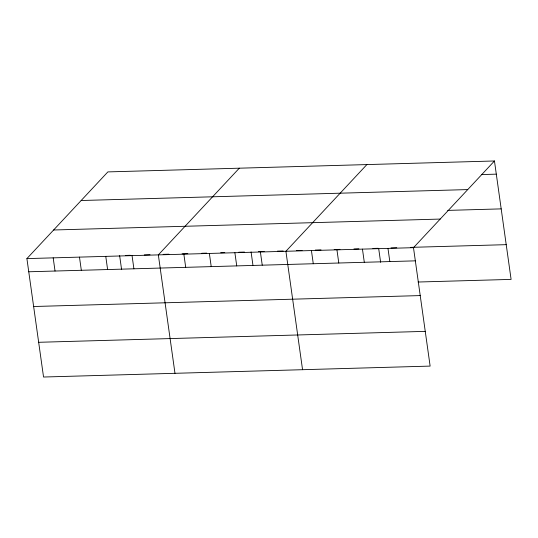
<?xml version="1.0" encoding="UTF-8"?>
<svg xmlns="http://www.w3.org/2000/svg" width="538" height="538" viewBox="0 0 538 538"><rect width="100%" height="100%" fill="white"/><g stroke="black" fill="none" stroke-linecap="round" stroke-linejoin="round"><path stroke-width="0.81" d="M494.456 160.976L413.487 247.675L430.131 366.096L43.544 377.024L26.9 258.603L107.869 171.904L494.456 160.976L511.1 279.397L418.093 282.026M239.309 168.186L158.34 254.891L174.984 373.311M366.882 164.581L285.913 251.286L302.558 369.7M481.497 174.568L496.312 174.151M81.151 200.513L467.737 189.584M447.69 210.392L501.187 208.879M53.618 229.995L440.205 219.067M125.381 255.429L130.31 255.288M144.278 254.898L150.028 254.73M163.169 254.36L168.919 254.198M182.066 253.828L187.816 253.667M201.784 253.27L206.713 253.129M220.674 252.732L224.783 252.618M238.751 252.228L244.501 252.06M258.475 251.67L264.239 251.502M277.406 251.132L283.17 250.97M296.337 250.594L302.1 250.432M315.268 250.062L321.031 249.901M334.199 249.524L339.962 249.363M353.95 248.966L358.893 248.832M372.881 248.435L377.824 248.294M390.991 247.924L396.755 247.756M410.743 247.366L506.218 244.662M26.9 258.603L413.487 247.675M28.749 271.777L415.336 260.849M33.632 306.512L420.218 295.584M38.662 342.296L425.249 331.368M387.972 248.401L389.821 261.576M378.644 248.274L380.622 262.329M362.457 249.121L364.307 262.295M336.943 249.84L338.792 263.015M311.428 250.56L313.277 263.734M260.399 252.006L262.248 265.18M251.071 251.878L252.927 265.106M234.884 252.726L236.733 265.9M209.369 253.445L211.219 266.619M183.855 254.171L185.704 267.346M132.052 255.631L133.901 268.805M119.631 255.59L121.608 269.652M105.764 256.377L107.613 269.551M79.476 257.117L81.325 270.291M53.188 257.863L55.037 271.038"/></g></svg>
